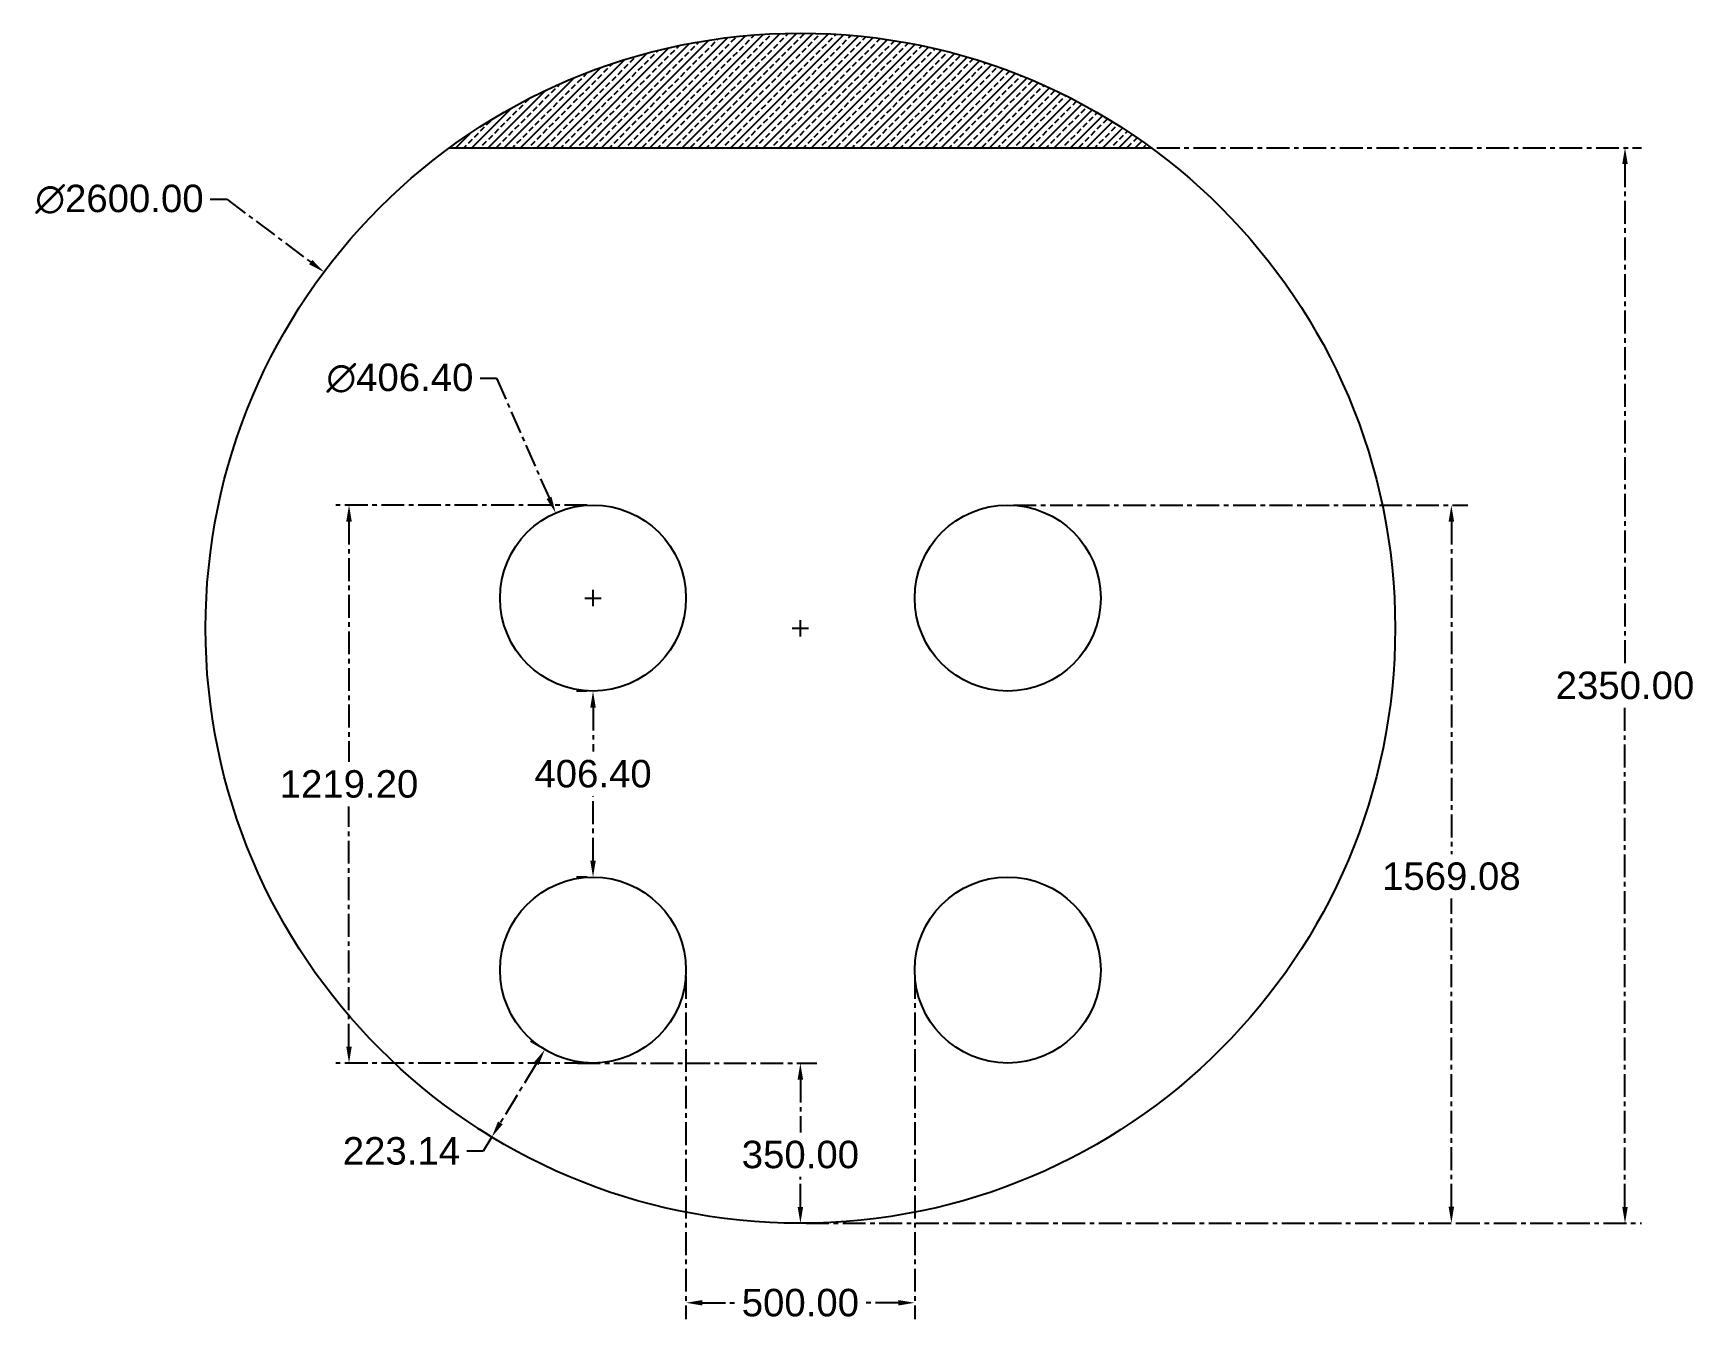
# Model space of a CAD drawing. Header units: millimetres. Extents: x 903 to 4531, y 173 to 2986.
import ezdxf

# ---------------------------------------------------------------- set-up
doc = ezdxf.new("R2010")
doc.units = ezdxf.units.MM
doc.header["$LTSCALE"] = 20
doc.header["$MEASUREMENT"] = 0
doc.linetypes.add('CENTERX2', pattern=[4, 2.5, -0.5, 0.5, -0.5])
doc.styles.add('Annotative', font='arial.ttf')
doc.dimstyles.get("Standard").update_dxf_attribs({"dimscale": 20, "dimtxt": 3, "dimasz": 1.8, "dimexe": 1.8, "dimexo": 0.625, "dimgap": 0.9, "dimtad": 0, "dimtih": 1, "dimtoh": 1, "dimzin": 0, "dimdsep": 46, "dimtxsty": 'Annotative', "dimcen": 0.9, "dimclrd": 256, "dimclre": 115, "dimclrt": 115, "dimadec": 1, "dimazin": 0, "dimtfac": 1, "dimtofl": 0, "dimtmove": 0, "dimatfit": 3, "dimfxl": 1, "dimtolj": 1, "dimtzin": 0, "dimlwd": 25, "dimlwe": 25, "dimarcsym": 0})

# ---------------------------------------------------------------- blocks, each defined once
blk = doc.blocks.new('*D2')
at = {"color": 117, "linetype": 'CENTERX2', "lineweight": 25, "true_color": 0x3f7f5f, "transparency": 16777216}
for p, q in [((1290.2, 2623.4), (1326.2, 2623.4)), ((1326.2, 2623.4), (1509.9, 2486.1))]:
    blk.add_line(p, q, dxfattribs=at)
at = {"color": 115, "lineweight": 25, "transparency": 16777216}
for p, q in [((2562.1, 1686.3), (2598.1, 1686.3)), ((2580.1, 1668.3), (2580.1, 1704.3))]:
    blk.add_line(p, q, dxfattribs=at)
at = {"color": 117, "true_color": 0x3f7f5f, "transparency": 16777216}
blk.add_solid([(1513.5, 2490.9), (1506.3, 2481.3), (1538.8, 2464.6)], dxfattribs=at)
at = {"layer": 'Defpoints', "color": 0, "transparency": 16777216}
for p in [(1538.8, 2464.6), (3621.4, 908.1)]:
    blk.add_point(p, dxfattribs=at)
at = {"color": 115, "transparency": 16777216, "insert": (1091.8, 2623.4), "char_height": 60, "attachment_point": 5, "style": 'Annotative'}
blk.add_mtext('\\A1;∅2600.00', dxfattribs=at)
blk = doc.blocks.new('*D7')
at = {"color": 115, "linetype": 'CENTERX2', "lineweight": 25, "transparency": 16777216}
for p, q in [((2114.4, 1955.4), (1557.5, 1955.4)), ((2114.4, 736.2), (1557.5, 736.2))]:
    blk.add_line(p, q, dxfattribs=at)
at = {"color": 117, "linetype": 'CENTERX2', "lineweight": 25, "true_color": 0x3f7f5f, "transparency": 16777216}
for p, q in [((1593.5, 1919.4), (1593.5, 1394.4)), ((1593.5, 772.2), (1593.5, 1297.2))]:
    blk.add_line(p, q, dxfattribs=at)
at = {"color": 117, "true_color": 0x3f7f5f, "transparency": 16777216}
for points in [[(1587.5, 1919.4), (1599.5, 1919.4), (1593.5, 1955.4)], [(1587.5, 772.2), (1599.5, 772.2), (1593.5, 736.2)]]:
    blk.add_solid(points, dxfattribs=at)
at = {"layer": 'Defpoints', "color": 0, "transparency": 16777216}
for p in [(2126.9, 1955.4), (1593.5, 736.2), (2126.9, 736.2)]:
    blk.add_point(p, dxfattribs=at)
at = {"color": 115, "transparency": 16777216, "insert": (1593.5, 1345.8), "char_height": 60, "attachment_point": 5, "style": 'Annotative'}
blk.add_mtext('\\A1;1219.20', dxfattribs=at)
blk = doc.blocks.new('*D8')
at = {"color": 115, "linetype": 'CENTERX2', "lineweight": 25, "transparency": 16777216}
for p, q in [((2114.4, 1549), (2090.9, 1549)), ((2114.4, 1142.6), (2090.9, 1142.6))]:
    blk.add_line(p, q, dxfattribs=at)
at = {"color": 117, "linetype": 'CENTERX2', "lineweight": 25, "true_color": 0x3f7f5f, "transparency": 16777216}
for p, q in [((2126.9, 1513), (2126.9, 1416.9)), ((2126.9, 1178.6), (2126.9, 1319.6))]:
    blk.add_line(p, q, dxfattribs=at)
at = {"color": 117, "true_color": 0x3f7f5f, "transparency": 16777216}
for points in [[(2120.9, 1513), (2132.9, 1513), (2126.9, 1549)], [(2120.9, 1178.6), (2132.9, 1178.6), (2126.9, 1142.6)]]:
    blk.add_solid(points, dxfattribs=at)
at = {"layer": 'Defpoints', "color": 0, "transparency": 16777216}
for p in [(2126.9, 1549), (2126.9, 1142.6), (2126.9, 1142.6)]:
    blk.add_point(p, dxfattribs=at)
at = {"color": 115, "transparency": 16777216, "insert": (2126.9, 1368.2), "char_height": 60, "attachment_point": 5, "style": 'Annotative'}
blk.add_mtext('\\A1;406.40', dxfattribs=at)
blk = doc.blocks.new('*D12')
at = {"color": 117, "linetype": 'CENTERX2', "lineweight": 25, "true_color": 0x3f7f5f, "transparency": 16777216}
for p, q in [((1879.9, 2232.5), (1915.9, 2232.5)), ((1915.9, 2232.5), (2030.7, 1971.2))]:
    blk.add_line(p, q, dxfattribs=at)
at = {"color": 115, "lineweight": 25, "transparency": 16777216}
for p, q in [((2108.9, 1752.2), (2144.9, 1752.2)), ((2126.9, 1734.2), (2126.9, 1770.2))]:
    blk.add_line(p, q, dxfattribs=at)
at = {"color": 117, "true_color": 0x3f7f5f, "transparency": 16777216}
blk.add_solid([(2036.2, 1973.6), (2025.2, 1968.8), (2045.2, 1938.2)], dxfattribs=at)
at = {"layer": 'Defpoints', "color": 0, "transparency": 16777216}
for p in [(2045.2, 1938.2), (2208.6, 1566.1)]:
    blk.add_point(p, dxfattribs=at)
at = {"color": 115, "transparency": 16777216, "insert": (1704.8, 2232.5), "char_height": 60, "attachment_point": 5, "style": 'Annotative'}
blk.add_mtext('\\A1;∅406.40', dxfattribs=at)
blk = doc.blocks.new('*D14')
at = {"color": 115, "linetype": 'CENTERX2', "lineweight": 25, "transparency": 16777216}
for p, q in [((3045.8, 1955.4), (4039, 1955.4)), ((2592.6, 386.3), (4039, 386.3))]:
    blk.add_line(p, q, dxfattribs=at)
at = {"color": 117, "linetype": 'CENTERX2', "lineweight": 25, "true_color": 0x3f7f5f, "transparency": 16777216}
for p, q in [((4003, 1919.4), (4003, 1192.9)), ((4003, 422.3), (4003, 1095.7))]:
    blk.add_line(p, q, dxfattribs=at)
at = {"color": 117, "true_color": 0x3f7f5f, "transparency": 16777216}
for points in [[(3997, 1919.4), (4009, 1919.4), (4003, 1955.4)], [(3997, 422.3), (4009, 422.3), (4003, 386.3)]]:
    blk.add_solid(points, dxfattribs=at)
at = {"layer": 'Defpoints', "color": 0, "transparency": 16777216}
for p in [(3033.3, 1955.4), (2580.1, 386.3), (4003, 386.3)]:
    blk.add_point(p, dxfattribs=at)
at = {"color": 115, "transparency": 16777216, "insert": (4003, 1144.3), "char_height": 60, "attachment_point": 5, "style": 'Annotative'}
blk.add_mtext('\\A1;1569.08', dxfattribs=at)
blk = doc.blocks.new('*D18')
at = {"color": 115, "linetype": 'CENTERX2', "lineweight": 25, "transparency": 16777216}
for p, q in [((2092.6, 736.2), (2616.1, 736.2)), ((2567.6, 386.2), (2544.1, 386.2))]:
    blk.add_line(p, q, dxfattribs=at)
at = {"color": 117, "linetype": 'CENTERX2', "lineweight": 25, "true_color": 0x3f7f5f, "transparency": 16777216}
for p, q in [((2580.1, 700.2), (2580.1, 584.9)), ((2580.1, 422.2), (2580.1, 487.5))]:
    blk.add_line(p, q, dxfattribs=at)
at = {"color": 117, "true_color": 0x3f7f5f, "transparency": 16777216}
for points in [[(2574.1, 700.2), (2586.1, 700.2), (2580.1, 736.2)], [(2574.1, 422.2), (2586.1, 422.2), (2580.1, 386.2)]]:
    blk.add_solid(points, dxfattribs=at)
at = {"layer": 'Defpoints', "color": 0, "transparency": 16777216}
for p in [(2080.1, 736.2), (2580.1, 386.2), (2580.1, 386.2)]:
    blk.add_point(p, dxfattribs=at)
at = {"color": 115, "transparency": 16777216, "insert": (2580.1, 536.2), "char_height": 60, "attachment_point": 5, "style": 'Annotative'}
blk.add_mtext('\\A1;350.00', dxfattribs=at)
blk = doc.blocks.new('*D21')
at = {"color": 115, "linetype": 'CENTERX2', "lineweight": 25, "transparency": 16777216}
for p, q in [((2330.1, 926.9), (2330.1, 176.6)), ((2830.1, 926.9), (2830.1, 176.6))]:
    blk.add_line(p, q, dxfattribs=at)
at = {"color": 117, "linetype": 'CENTERX2', "lineweight": 25, "true_color": 0x3f7f5f, "transparency": 16777216}
for p, q in [((2366.1, 212.6), (2437.6, 212.6)), ((2794.1, 212.6), (2722.5, 212.6))]:
    blk.add_line(p, q, dxfattribs=at)
at = {"color": 117, "true_color": 0x3f7f5f, "transparency": 16777216}
for points in [[(2366.1, 218.6), (2366.1, 206.6), (2330.1, 212.6)], [(2794.1, 218.6), (2794.1, 206.6), (2830.1, 212.6)]]:
    blk.add_solid(points, dxfattribs=at)
at = {"layer": 'Defpoints', "color": 0, "transparency": 16777216}
for p in [(2330.1, 939.4), (2830.1, 939.4), (2830.1, 212.6)]:
    blk.add_point(p, dxfattribs=at)
at = {"color": 115, "transparency": 16777216, "insert": (2580.1, 212.6), "char_height": 60, "attachment_point": 5, "style": 'Annotative'}
blk.add_mtext('\\A1;500.00', dxfattribs=at)
blk = doc.blocks.new('*D22')
at = {"color": 115, "linetype": 'CENTERX2', "lineweight": 25, "transparency": 16777216}
for p, q in [((2010.8, 772.2), (1990.7, 784.3)), ((1895, 581.4), (1874.9, 593.6))]:
    blk.add_line(p, q, dxfattribs=at)
at = {"color": 117, "linetype": 'CENTERX2', "lineweight": 25, "true_color": 0x3f7f5f, "transparency": 16777216}
for p, q in [((2002.8, 734.9), (1924.4, 605.7)), ((1887, 544.1), (1851, 544.1)), ((1905.7, 574.9), (1887, 544.1))]:
    blk.add_line(p, q, dxfattribs=at)
at = {"color": 117, "true_color": 0x3f7f5f, "transparency": 16777216}
for points in [[(1997.7, 738), (2007.9, 731.8), (2021.5, 765.7)], [(1919.2, 608.8), (1929.5, 602.6), (1905.7, 574.9)]]:
    blk.add_solid(points, dxfattribs=at)
at = {"layer": 'Defpoints', "color": 0, "transparency": 16777216}
for p in [(2021.5, 765.7), (1905.7, 574.9), (1905.7, 574.9)]:
    blk.add_point(p, dxfattribs=at)
at = {"color": 115, "transparency": 16777216, "insert": (1708.1, 544.1), "char_height": 60, "attachment_point": 5, "style": 'Annotative'}
blk.add_mtext('\\A1;223.14', dxfattribs=at)
blk = doc.blocks.new('*D23')
at = {"color": 115, "linetype": 'CENTERX2', "lineweight": 25, "transparency": 16777216}
for p, q in [((3359.2, 2736.2), (4418.5, 2736.2)), ((4015.5, 386.2), (4418.5, 386.2))]:
    blk.add_line(p, q, dxfattribs=at)
at = {"color": 117, "linetype": 'CENTERX2', "lineweight": 25, "true_color": 0x3f7f5f, "transparency": 16777216}
for p, q in [((4382.5, 2700.2), (4382.5, 1609.9)), ((4382.5, 422.2), (4382.5, 1512.5))]:
    blk.add_line(p, q, dxfattribs=at)
at = {"color": 117, "true_color": 0x3f7f5f, "transparency": 16777216}
for points in [[(4376.5, 2700.2), (4388.5, 2700.2), (4382.5, 2736.2)], [(4376.5, 422.2), (4388.5, 422.2), (4382.5, 386.2)]]:
    blk.add_solid(points, dxfattribs=at)
at = {"layer": 'Defpoints', "color": 0, "transparency": 16777216}
for p in [(3346.7, 2736.2), (4003, 386.2), (4382.5, 386.2)]:
    blk.add_point(p, dxfattribs=at)
at = {"color": 115, "transparency": 16777216, "insert": (4382.5, 1561.2), "char_height": 60, "attachment_point": 5, "style": 'Annotative'}
blk.add_mtext('\\A1;2350.00', dxfattribs=at)

msp = doc.modelspace()

# ---------------------------------------------------------------- hatches: boundary and pattern name
h = msp.add_hatch()
h.set_pattern_fill('ANSI33', color=2, scale=100)
h.set_pattern_definition([(45, (1280.064, 386.195), (-17.67767, 17.67767), []), (45, (1297.742, 386.195), (-17.67767, 17.67767), [12.5, -6.25])])
h.paths.add_polyline_path([(1813.414, 2736.195), (3346.714, 2736.195, 0.32625064)])

# ---------------------------------------------------------------- linework, layer by layer
msp.add_line((1813.414, 2736.195), (3346.714, 2736.195))
for centre, radius in [((2580.064, 1686.315), 1300), ((2126.864, 1752.195), 203.2), ((3033.264, 1752.195), 203.2), ((2126.864, 939.395), 203.2), ((3033.264, 939.395), 203.2)]:
    msp.add_circle(centre, radius)

# ---------------------------------------------------------------- dimensions: what is measured, and where the dimension line sits
for base, p1, p2, picture, middle in [((4382.525, 386.195), (3346.714, 2736.195), (4002.965, 386.195), '*D23', (4382.525, 1561.195)), ((1593.478, 736.195), (2126.864, 1955.395), (2126.864, 736.195), '*D7', (1593.478, 1345.795)), ((4002.965, 386.315), (3033.264, 1955.395), (2580.064, 386.315), '*D14', (4002.965, 1144.315)), ((2126.864, 1142.595), (2126.864, 1548.995), (2126.864, 1142.595), '*D8', (2126.864, 1368.241)), ((2580.064, 386.195), (2080.064, 736.195), (2580.064, 386.195), '*D18', (2580.064, 536.195))]:
    dim = msp.add_linear_dim(base=base, p1=p1, p2=p2, angle=90, dimstyle='Standard')
    dim.commit()
    dim.dimension.update_dxf_attribs({"geometry": picture, "text_midpoint": middle, "dimtype": 160})
for p1, p2, picture, middle in [((3621.365, 908.054), (1538.763, 2464.577), '*D2', (1091.827, 2623.434)), ((2208.567, 1566.145), (2045.161, 1938.246), '*D12', (1704.84, 2232.547))]:
    dim = msp.add_diameter_dim_2p(p1=p1, p2=p2, dimstyle='Standard')
    dim.commit()
    dim.dimension.update_dxf_attribs({"geometry": picture, "text_midpoint": middle, "dimtype": 163})
dim = msp.add_linear_dim(base=(2830.064, 212.61), p1=(2330.064, 939.395), p2=(2830.064, 939.395), dimstyle='Standard')
dim.commit()
dim.dimension.update_dxf_attribs({"geometry": '*D21', "text_midpoint": (2580.064, 212.61)})
dim = msp.add_aligned_dim(p1=(2021.457, 765.673), p2=(1905.705, 574.902), distance=0, dimstyle='Standard')
dim.commit()
dim.dimension.update_dxf_attribs({"geometry": '*D22', "text_midpoint": (1708.098, 544.125)})

doc.saveas('drawing.dxf')
